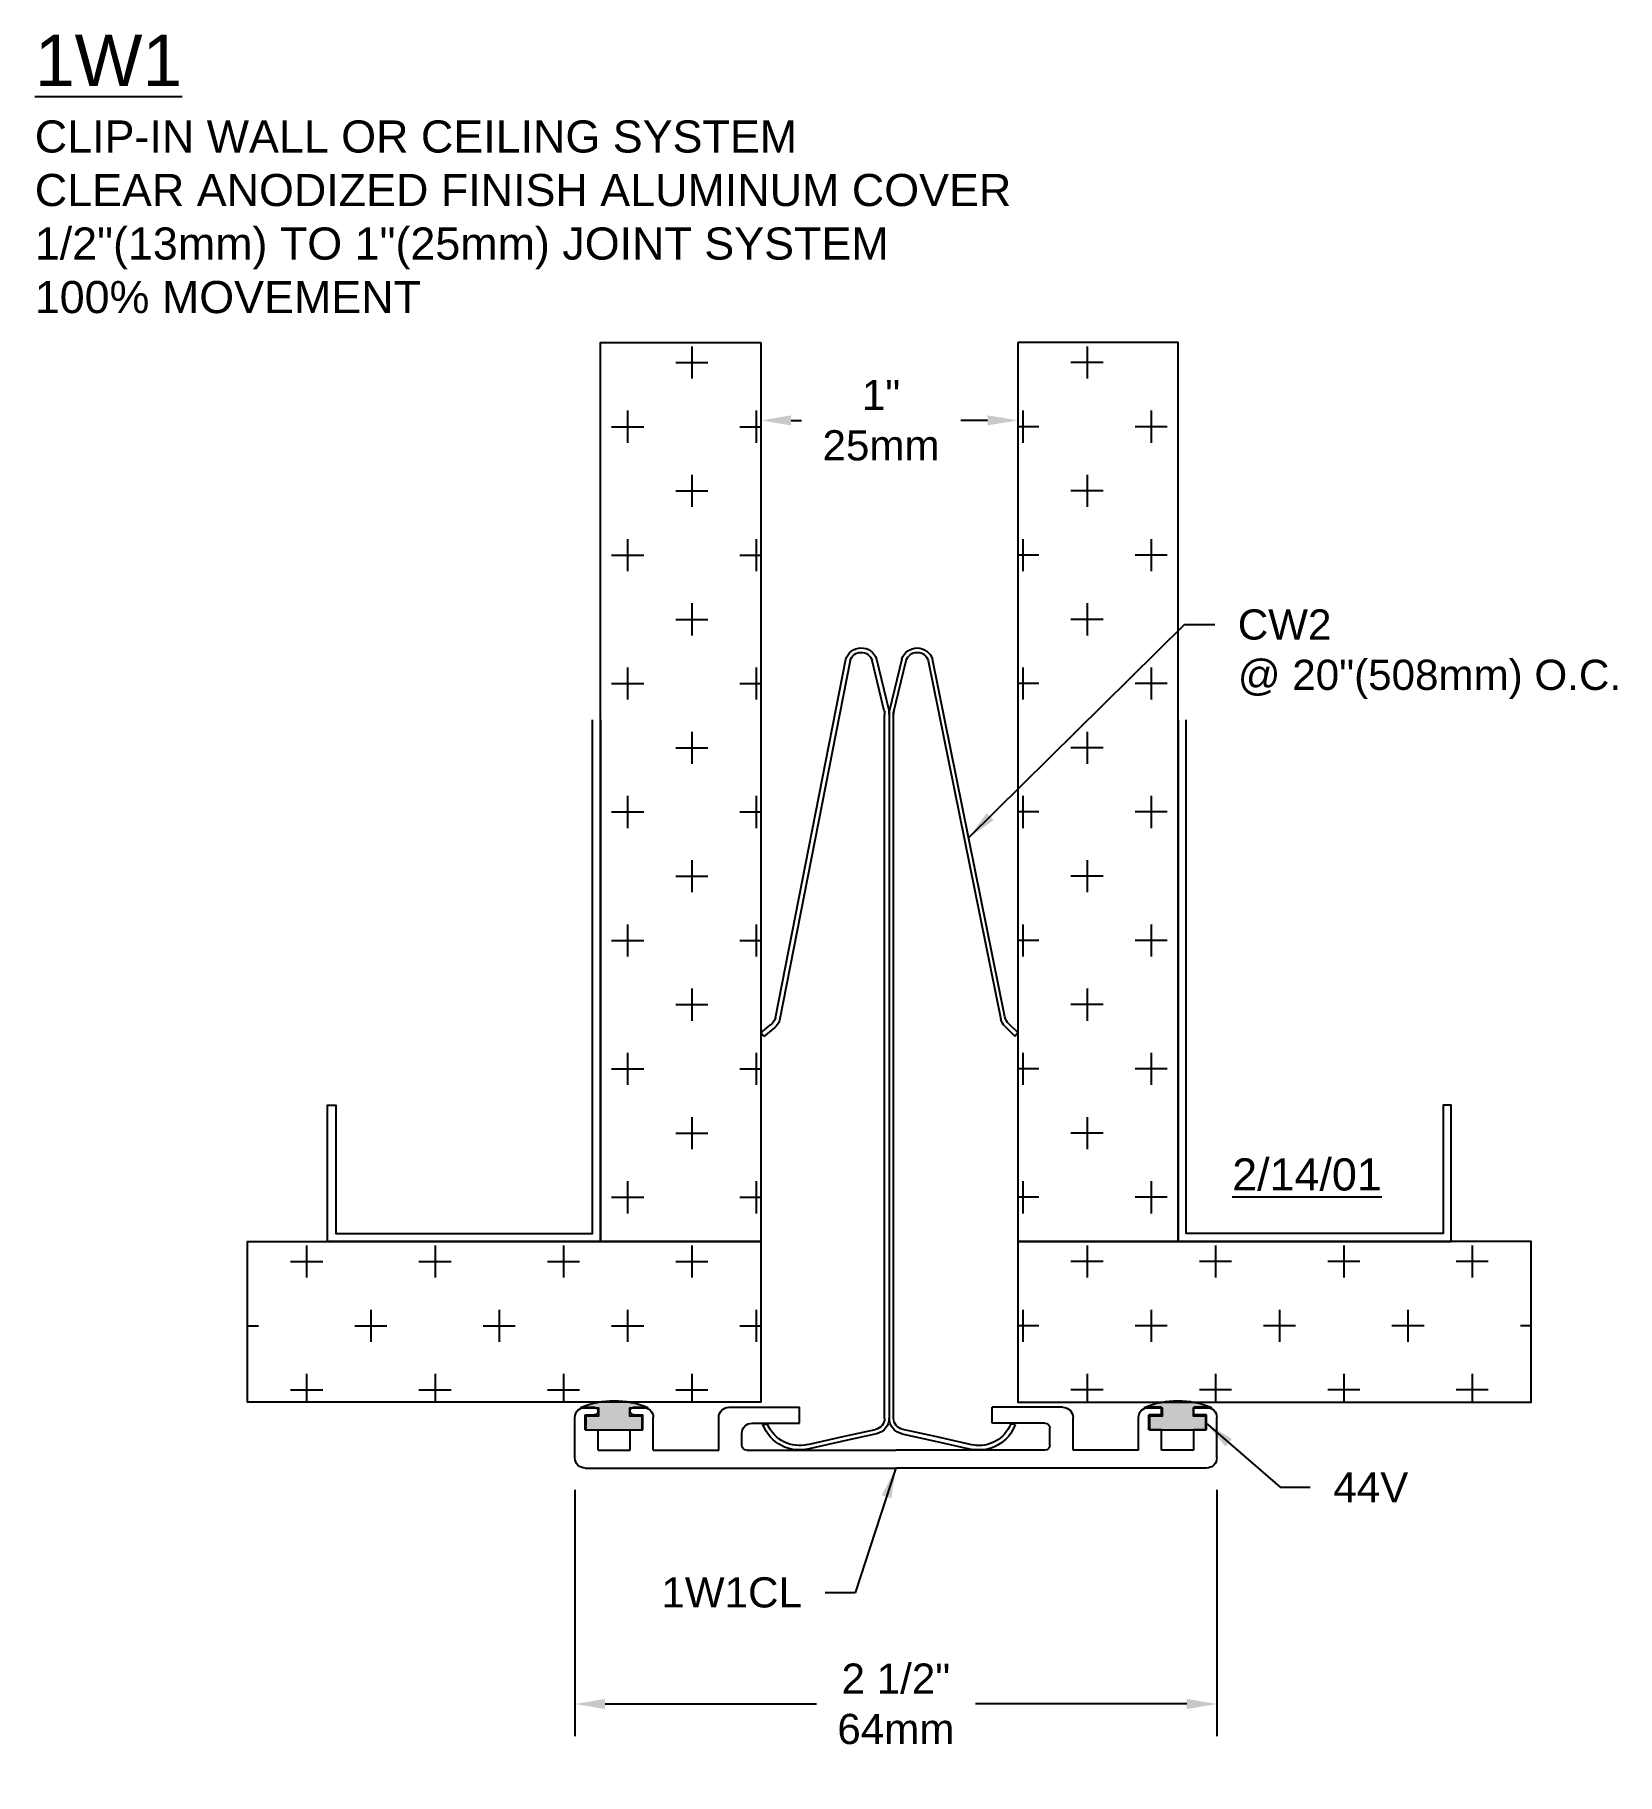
# Model space of a CAD drawing. Header units: inches. Extents: x 0.11 to 6.27, y 0.59 to 7.37.
import ezdxf

# ---------------------------------------------------------------- set-up
doc = ezdxf.new("R2010")
doc.units = ezdxf.units.IN
doc.header["$MEASUREMENT"] = 0
for name, color, linetype in [('Anchors', 4, 'Continuous'), ('Conditions', 1, 'Continuous'), ('Dimensions', 3, 'Continuous'), ('Fillers', 2, 'Continuous'), ('Metals', 7, 'Continuous'), ('Text', 2, 'Continuous')]:
    doc.layers.add(name, color=color, linetype=linetype)
doc.styles.add('Arial', font='arial.ttf')
doc.dimstyles.new('Arial', dxfattribs={"dimtxt": 0.1175, "dimasz": 0.1175, "dimexe": 0.125, "dimexo": 0.125, "dimgap": 0.09, "dimtad": 0, "dimtih": 1, "dimtoh": 1, "dimdec": 4, "dimzin": 0, "dimdsep": 46, "dimlunit": 4, "dimtxsty": 'Arial', "dimcen": 0.09, "dimadec": 0, "dimazin": 0, "dimtfac": 1, "dimtdec": 4, "dimtofl": 0, "dimtmove": 0, "dimatfit": 3, "dimfxl": 0, "dimfrac": 2, "dimtolj": 1, "dimtzin": 0, "dimarcsym": 0})

# ---------------------------------------------------------------- blocks, each defined once
blk = doc.blocks.new('1W1CL')
for p, q in [((-1.21, 0.07), (0, 0.07)), ((1.21, 0.07), (0, 0.07)), ((-1.25, 0.03), (-1.25, -0.127)), ((-1.16, 0), (-1.035, 0)), ((-1.16, 0), (-1.16, -0.079)), ((-1.035, 0), (-1.035, -0.079)), ((-0.945, 0), (-0.945, -0.127)), ((-0.945, 0), (-0.69, 0)), ((-0.69, 0), (-0.69, -0.127)), ((-0.58, 0), (0, 0)), ((0.58, 0), (0, 0)), ((0.69, 0), (0.69, -0.127)), ((0.945, 0), (0.69, 0)), ((0.945, 0), (0.945, -0.127)), ((1.035, 0), (1.035, -0.079)), ((1.16, 0), (1.035, 0)), ((1.16, 0), (1.16, -0.079)), ((1.25, 0.03), (1.25, -0.127)), ((-0.6, -0.02), (-0.6, -0.065)), ((0.6, -0.02), (0.6, -0.085)), ((-1.21, -0.079), (-1.16, -0.079)), ((-1.21, -0.079), (-1.21, -0.137)), ((-1.035, -0.079), (-0.985, -0.079)), ((-0.985, -0.079), (-0.985, -0.137)), ((-0.56, -0.105), (-0.375, -0.105)), ((-0.375, -0.105), (-0.375, -0.167)), ((0.58, -0.105), (0.375, -0.105)), ((0.375, -0.105), (0.375, -0.167)), ((1.035, -0.079), (0.985, -0.079)), ((0.985, -0.079), (0.985, -0.137)), ((1.21, -0.079), (1.16, -0.079)), ((1.21, -0.079), (1.21, -0.137)), ((-1.21, -0.137), (-1.1755, -0.137)), ((-1.21, -0.167), (-1.1746, -0.167)), ((-1.02, -0.167), (-0.985, -0.167)), ((-1.019, -0.137), (-0.985, -0.137)), ((-0.65, -0.167), (-0.375, -0.167)), ((0.65, -0.167), (0.375, -0.167)), ((1.035, -0.137), (0.985, -0.137)), ((1.035, -0.167), (0.985, -0.167)), ((1.035, -0.137), (1.035, -0.167)), ((1.16, -0.137), (1.16, -0.167)), ((1.21, -0.137), (1.16, -0.137)), ((1.21, -0.167), (1.16, -0.167))]:
    blk.add_line(p, q)
for centre, radius, start, end in [((-1.21, 0.03), 0.04, 90, 180), ((1.21, 0.03), 0.04, 0, 90), ((-0.58, -0.02), 0.02, 90, 180), ((0.58, -0.02), 0.02, 0, 90), ((-0.56, -0.065), 0.04, 180, 270), ((-1.21, -0.127), 0.04, 180, 270), ((-0.985, -0.127), 0.04, 270, 0), ((-0.65, -0.127), 0.04, 180, 270), ((0.58, -0.085), 0.02, 270, 0), ((0.65, -0.127), 0.04, 270, 0), ((0.985, -0.127), 0.04, 180, 270), ((1.21, -0.127), 0.04, 270, 0), ((-1.175, -0.152), 0.015, 271.36821, 91.85571), ((-1.02, -0.152), 0.015, 86.09078, 270)]:
    blk.add_arc(centre, radius, start, end)
blk = doc.blocks.new('CW2')
for p, q in [((-0.3166, 0.1023), (-0.1741, 0.0708)), ((-0.1741, 0.0887), (-0.3113, 0.119)), ((-0.049, 0.061), (-0.1741, 0.0887)), ((-0.1741, 0.0708), (-0.0528, 0.044)), ((0.049, 0.061), (0.1741, 0.0887)), ((0.1741, 0.0708), (0.0528, 0.044)), ((0.1741, 0.0887), (0.3229, 0.1216)), ((0.3268, 0.1046), (0.1741, 0.0708)), ((-0.4913, 0.0254), (-0.4865, 0.0239)), ((-0.4865, 0.0239), (-0.4731, 0.0239)), ((-0.0175, 0), (-0.0175, -2.739)), ((0, -1.058), (0, 0)), ((0, -2.741), (0, 0)), ((0.0175, 0), (0.0175, -2.7464)), ((0.4865, 0.0239), (0.4731, 0.0239)), ((0.4913, 0.0253), (0.4865, 0.0239)), ((-0.4884, -1.4853), (-0.4993, -1.4999)), ((-0.4458, -1.5202), (-0.4884, -1.4853)), ((0.4512, -1.5245), (0.4892, -1.4875)), ((0.4892, -1.4875), (0.5011, -1.5009)), ((-0.4993, -1.4999), (-0.4615, -1.5308)), ((-0.152, -2.9499), (-0.4266, -1.5475)), ((0.1521, -2.9499), (0.4343, -1.5533)), ((0.5011, -1.5009), (0.4671, -1.534)), ((-0.4423, -1.5581), (-0.1689, -2.9542)), ((0.4503, -1.5628), (0.169, -2.9547)), ((-0.0192, -2.7536), (-0.0664, -2.9499)), ((-0.0497, -2.9552), (-0.0017, -2.7556)), ((0.0497, -2.9553), (0.0017, -2.7556)), ((0.0175, -2.7464), (0.0664, -2.9499))]:
    blk.add_line(p, q)
for centre, radius, start, end in [((-0.3498, -0.0269), 0.1509, 75.24591, 159.7414), ((-0.3498, -0.0269), 0.1334, 75.58861, 157.60975), ((0.3497, -0.0269), 0.1509, 20.25924, 100.24361), ((0.3497, -0.0269), 0.1334, 22.36945, 99.87949), ((-0.0625, 0), 0.045, 0, 77.53166), ((-0.0625, 0), 0.0625, 0, 77.53166), ((0.0625, 0), 0.0625, 102.46834, 180), ((0.0625, 0), 0.045, 102.46834, 180), ((-0.5012, -1.5792), 0.0625, 19.70048, 50.64765), ((-0.4854, -1.5686), 0.0625, 19.70048, 50.64765), ((0.4948, -1.5693), 0.0625, 134.21824, 165.16541), ((0.5107, -1.5788), 0.0625, 134.21824, 165.16541), ((-0.08, -2.739), 0.0625, 346.49432, 360), ((-0.0625, -2.741), 0.0625, 346.49432, 0), ((0.0625, -2.741), 0.0625, 180, 193.50568), ((0.08, -2.739), 0.0625, 180, 193.50568), ((-0.1091, -2.9364), 0.0624, 196.56337, 342.44769), ((-0.1092, -2.9364), 0.0449, 197.52807, 342.47193), ((0.1092, -2.9357), 0.0627, 198.1978, 342.38295), ((0.1092, -2.9362), 0.045, 197.78075, 342.21925)]:
    blk.add_arc(centre, radius, start, end)
blk = doc.blocks.new('44v')
blk.add_hatch(color=256).paths.add_polyline_path([(0.1097, 0), (-0.1097, 0), (-0.1097, -0.0529), (-0.0601, -0.0529), (-0.0601, -0.0861), (-0.1301, -0.0861, 0.199136), (0.1315, -0.0861), (0.0615, -0.0861), (0.0615, -0.0537), (0.1097, -0.0537)])
blk.add_lwpolyline([(-0.1301, -0.0861), (-0.0601, -0.0861), (-0.0601, -0.0529), (-0.1097, -0.0529), (-0.1097, 0), (0.1097, 0), (0.1097, -0.0537), (0.0615, -0.0537), (0.0615, -0.0861), (0.1315, -0.0861, -0.199136)], format="xyb", close=True)
blk = doc.blocks.new('*D3')
at = {"layer": 'Defpoints', "color": 0}
for p in [(2.2141, 1.826), (4.7141, 1.826), (2.2141, 0.8678)]:
    blk.add_point(p, dxfattribs=at)
at = {"layer": 'Dimensions', "color": 0, "lineweight": -2}
for p, q in [((2.2141, 1.701), (2.2141, 0.7428)), ((4.7141, 1.701), (4.7141, 0.7428)), ((2.3316, 0.8678), (3.1544, 0.8678)), ((4.5966, 0.8678), (3.7737, 0.8678))]:
    blk.add_line(p, q, dxfattribs=at)
at = {"layer": 'Dimensions', "color": 0}
for points in [[(2.3316, 0.8874), (2.3316, 0.8482), (2.2141, 0.8678)], [(4.5966, 0.8874), (4.5966, 0.8482), (4.7141, 0.8678)]]:
    blk.add_solid(points, dxfattribs=at)
at = {"layer": 'Dimensions', "color": 0, "insert": (3.4641, 0.8678), "char_height": 0.1175, "attachment_point": 5, "style": 'Arial'}
blk.add_mtext('\\A1;2 1/2"\\P64mm', dxfattribs=at)
blk = doc.blocks.new('*D4')
at = {"layer": 'Defpoints', "color": 0}
for p in [(2.9387, 6.168), (3.9387, 6.168), (2.9387, 5.865)]:
    blk.add_point(p, dxfattribs=at)
at = {"layer": 'Dimensions', "color": 0, "lineweight": -2}
for p, q in [((2.9387, 6.043), (2.9387, 5.74)), ((3.9387, 6.043), (3.9387, 5.74)), ((3.0562, 5.865), (3.0959, 5.865)), ((3.8212, 5.865), (3.7166, 5.865))]:
    blk.add_line(p, q, dxfattribs=at)
at = {"layer": 'Dimensions', "color": 0}
for points in [[(3.0562, 5.8846), (3.0562, 5.8454), (2.9387, 5.865)], [(3.8212, 5.8846), (3.8212, 5.8454), (3.9387, 5.865)]]:
    blk.add_solid(points, dxfattribs=at)
at = {"layer": 'Dimensions', "color": 0, "insert": (3.4063, 5.865), "char_height": 0.1175, "attachment_point": 5, "style": 'Arial'}
blk.add_mtext('\\A1;1"\\P25mm', dxfattribs=at)

msp = doc.modelspace()

# ---------------------------------------------------------------- hatches: boundary and pattern name
at = {"layer": 'Conditions'}
h = msp.add_hatch(dxfattribs=at)
h.set_pattern_fill('CROSS', color=256, style=0)
h.set_pattern_definition([(360, (-2.64334, 7.3402), (0.25, -0.25), [0.125, -0.375]), (270, (-2.58084, 7.4027), (-0.25, -0.25), [0.125, -0.375])])
h.paths.add_polyline_path([(2.93867, 2.04304), (0.93867, 2.04304), (0.93867, 2.66804), (2.93867, 2.66804)])
h.paths.add_polyline_path([(2.93867, 2.66804), (2.31367, 2.66804), (2.31367, 4.69929), (2.31367, 6.16804), (2.93867, 6.16804)])
h = msp.add_hatch(dxfattribs=at)
h.set_pattern_fill('CROSS', color=256, style=0)
h.set_pattern_definition([(180, (9.52068, 7.3402), (-0.25, -0.25), [0.125, -0.375]), (270, (9.45818, 7.4027), (0.25, -0.25), [0.125, -0.375])])
h.paths.add_polyline_path([(3.93867, 2.04304), (5.93867, 2.04304), (5.93867, 2.66804), (3.93867, 2.66804)])
h.paths.add_polyline_path([(3.93867, 2.66804), (4.56367, 2.66804), (4.56367, 4.69929), (4.56367, 6.16804), (3.93867, 6.16804)])

# ---------------------------------------------------------------- linework, layer by layer
for points in [[(2.93867, 6.16804), (2.93867, 2.66804), (2.31367, 2.66804), (2.31367, 6.16804), (2.93867, 6.16804)], [(3.93867, 6.16804), (3.93867, 2.66804), (4.56367, 2.66804), (4.56367, 6.16804), (3.93867, 6.16804)], [(2.31367, 4.69929), (2.31367, 2.66804), (1.25117, 2.66804), (1.25117, 3.19929), (1.28242, 3.19929), (1.28242, 2.69929), (2.28242, 2.69929), (2.28242, 4.69929)], [(4.56367, 4.69929), (4.56367, 2.66804), (5.62617, 2.66804), (5.62617, 3.19929), (5.59492, 3.19929), (5.59492, 2.69929), (4.59492, 2.69929), (4.59492, 4.69929)], [(2.93867, 2.66804), (2.93867, 2.04304), (0.93867, 2.04304), (0.93867, 2.66804), (2.93867, 2.66804)], [(3.93867, 2.66804), (3.93867, 2.04304), (5.93867, 2.04304), (5.93867, 2.66804), (3.93867, 2.66804)]]:
    msp.add_lwpolyline(points, dxfattribs=at)

# ---------------------------------------------------------------- block references
at = {"layer": 'Anchors', "xscale": -1, "rotation": 180}
msp.add_blockref('CW2', (3.43786, 1.98064), dxfattribs=at)
at = {"layer": 'Fillers', "xscale": -1, "rotation": 180}
for p in [(2.36659, 1.93504), (4.56159, 1.93504)]:
    msp.add_blockref('44v', p, dxfattribs=at)
at = {"layer": 'Metals', "xscale": -1, "rotation": 180}
msp.add_blockref('1W1CL', (3.46409, 1.85604), dxfattribs=at)

# ---------------------------------------------------------------- texts
at = {"layer": 'Text', "attachment_point": 1, "style": 'Arial'}
for s, insert, char_height, width in [('{\\L1W1\\P\\H0.625x;\\lCLIP-IN WALL OR CEILING SYSTEM\\PCLEAR ANODIZED FINISH ALUMINUM COVER\\P1/2"(13mm) TO 1"(25mm) JOINT SYSTEM\\P100% MOVEMENT}', (0.11062, 7.36609), 0.2, 4.4375), ('{\\L2/14/01}', (4.77378, 2.99191), 0.125, 0.625)]:
    msp.add_mtext(s, dxfattribs=dict(at, insert=insert, char_height=char_height, width=width))
at = {"layer": 'Text', "char_height": 0.1175, "style": 'Arial'}
for s, insert, attachment_point in [('CW2\\P@ 20"(508mm) O.C.', (4.7956, 5.12907), 1), ('\\A1;44V', (5.16787, 1.77021), 1), ('\\A1;1W1CL', (3.0982, 1.24199), 9)]:
    msp.add_mtext(s, dxfattribs=dict(at, insert=insert, attachment_point=attachment_point))

# ---------------------------------------------------------------- dimensions: what is measured, and where the dimension line sits
at = {"layer": 'Dimensions'}
dim = msp.add_linear_dim(base=(2.93867, 5.86503), p1=(3.93867, 6.16804), p2=(2.93867, 6.16804), text='<>\\P25mm', dimstyle='Arial', dxfattribs=at)
dim.commit()
dim.dimension.update_dxf_attribs({"geometry": '*D4', "text_midpoint": (3.40628, 5.86503), "dimtype": 160})
dim = msp.add_linear_dim(base=(2.21409, 0.86778), p1=(4.71409, 1.82604), p2=(2.21409, 1.82604), text='<>\\P64mm', dimstyle='Arial', dxfattribs=at)
dim.commit()
dim.dimension.update_dxf_attribs({"geometry": '*D3', "text_midpoint": (3.46409, 0.86778)})

# ---------------------------------------------------------------- leaders
at = {"layer": 'Text', "annotation_type": 0, "has_hookline": 1}
for points, hookline_direction, text_width in [([(3.74748, 4.23936), (4.5881, 5.07032), (4.7056, 5.07032)], 0, 1.46963), ([(4.67125, 1.96191), (4.96037, 1.71146), (5.07787, 1.71146)], 0, 0.2887), ([(3.46409, 1.78604), (3.3057, 1.30074), (3.1882, 1.30074)], 1, 0.52362)]:
    msp.add_leader(points, dimstyle='Arial', dxfattribs=dict(at, hookline_direction=hookline_direction, text_width=text_width))

doc.saveas('drawing.dxf')
